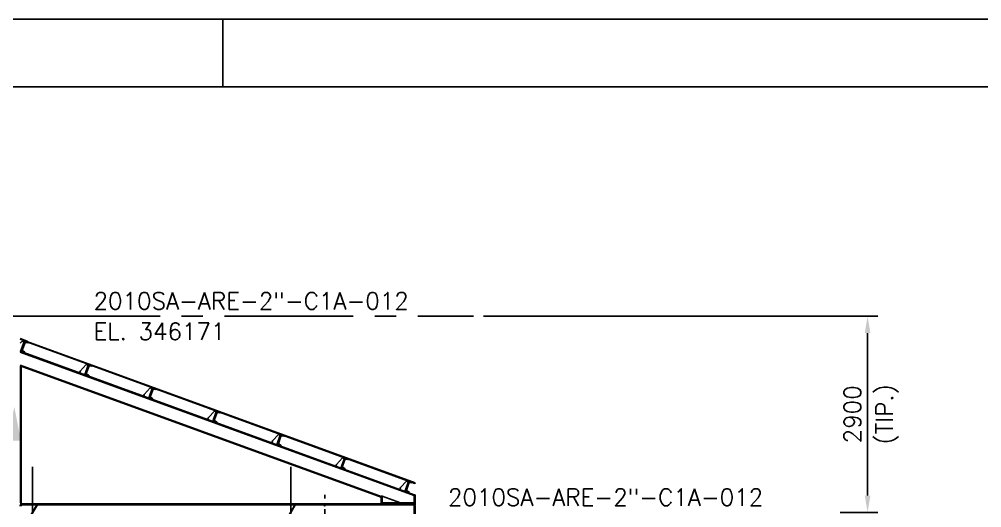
# Model space of a CAD drawing. Header units: millimetres. Extents: x 0 to 42050, y 0 to 29700.
# Drawn here: x 15520 to 22635, y 26092 to 29700 of the extents above; entities that cross this region are included whole.
import ezdxf
from ezdxf.enums import TextEntityAlignment as Align

# ---------------------------------------------------------------- set-up
doc = ezdxf.new("R2010")
doc.units = ezdxf.units.MM
doc.header["$LTSCALE"] = 50
doc.linetypes.add('CENTER2', pattern=[28.575, 19.05, -3.175, 3.175, -3.175])
doc.linetypes.add('HIDDEN2', pattern=[4.7625, 3.175, -1.5875])
for name, color, linetype in [('ESTRUTURA EXISTENTE', 7, 'Continuous'), ('FRL2', 2, 'Continuous'), ('FRL6', 8, 'Continuous'), ('FRL7', 7, 'Continuous'), ('FRR120', 5, 'Continuous'), ('FRR140', 5, 'Continuous'), ('FRR175', 1, 'Continuous'), ('FRR80', 3, 'Continuous'), ('TC1', 8, 'CENTER2'), ('TDM', 2, 'Continuous'), ('TFLUXO', 7, 'Continuous'), ('TR100', 3, 'Continuous')]:
    doc.layers.add(name, color=color, linetype=linetype)
doc.layers.add('HIDDEN', color=8, linetype='HIDDEN2', transparency=0.4)
doc.layers.add('SUP.IND', color=4, linetype='Continuous', lineweight=30)
doc.styles.add('R120', font='simplex.shx', dxfattribs={"height": 30})
doc.styles.add('R140', font='simplex.shx', dxfattribs={"height": 35})
doc.styles.add('R80', font='simplex.shx', dxfattribs={"height": 20})
doc.styles.add('TR100', font='simplex.shx')
doc.dimstyles.new('SEG-S-50x100', dxfattribs={"dimscale": 50, "dimtxt": 2.5, "dimasz": 2.5, "dimexe": 1.5, "dimexo": 1.5, "dimgap": 1, "dimtad": 1, "dimdec": 0, "dimlfac": 2, "dimtxsty": 'TR100', "dimcen": 2.5, "dimclrd": 256, "dimclre": 256, "dimclrt": 3, "dimadec": 0, "dimazin": 0, "dimtfac": 1, "dimtdec": 0, "dimtmove": 0, "dimatfit": 3, "dimfxl": 0, "dimarcsym": 0})

# ---------------------------------------------------------------- blocks, each defined once
blk = doc.blocks.new('A1')
at = {"layer": 'FRL2'}
blk.add_line((340.5, 594), (340.5, 584), dxfattribs=at)
at = {"layer": 'FRL6', "linetype": 'Continuous'}
blk.add_line((25, 584), (831, 584), dxfattribs=at)
at = {"layer": 'FRL7', "linetype": 'Continuous'}
blk.add_line((0, 594), (841, 594), dxfattribs=at)
at = {"layer": 'FRR120', "style": 'R120'}
for tag, p in [('FASE_DO_PROJETO', (659, 46.29)), ('ÁREA_E/OU_SUBÁREA', (659, 40.79)), ('TÍTULO_DO_DESENHO', (659, 35.29)), ('SUBTÍTULO_1_DO_DESENHO', (659, 29.79)), ('SUBTÍTULO_2_DO_DESENHO', (659, 24.29))]:
    blk.add_attdef(tag, p, '', height=3, dxfattribs=at)
at = {"layer": 'FRR140', "style": 'R140', "width": 0.91}
for tag, p in [('NÚMERO_DA_CONTRATADA', (687.72, 12.6)), ('NUMERO_VALE', (752.89, 12.6))]:
    blk.add_attdef(tag, p, '', height=3.5, dxfattribs=at)
for tag, p in [('ESCALA', (671, 14.35)), ('REVISÃO', (823.5, 14.68))]:
    blk.add_attdef(tag, text='', height=3.5, dxfattribs=at).set_placement(p, align=Align.MIDDLE)
at = {"layer": 'FRR175', "style": 'R120'}
for tag, p in [('CLASSIFICAÇÃO', (811.83, 67.73)), ('PROJETO', (716.31, 53.59)), ('N_PROJ_SE', (793.5, 53.59)), ('N_CONTRATO', (796.97, 47.3))]:
    blk.add_attdef(tag, text='', height=3, dxfattribs=at).set_placement(p, align=Align.MIDDLE_CENTER)
at = {"layer": 'FRR80', "style": 'R80'}
for p in [(492.61, 76.08), (492.61, 70.38), (492.61, 64.68), (492.61, 58.98), (492.61, 53.28), (492.61, 47.58), (492.61, 41.88), (492.61, 36.18)]:
    blk.add_attdef('DESCRIÇÃO_DA_REVISÃO', p, '', height=2, dxfattribs=at)
for tag, p in [('8A_REV', (476, 77.07)), ('EMIS.', (486, 77.07)), ('PROJ.', (585, 77.07)), ('DES.', (597, 77.07)), ('VER.', (609, 77.07)), ('APR.', (621, 77.07)), ('AUT.', (633.01, 77.07)), ('7A_REV', (476, 71.37)), ('EMIS.', (486, 71.37)), ('PROJ.', (585, 71.37)), ('DES.', (597, 71.37)), ('VER.', (609, 71.37)), ('APR.', (621, 71.37)), ('AUT.', (633.01, 71.37)), ('6A_REV', (476, 65.67)), ('EMIS.', (486, 65.67)), ('PROJ.', (585, 65.67)), ('DES.', (597, 65.67)), ('VER.', (609, 65.67)), ('APR.', (621, 65.67)), ('AUT.', (633.01, 65.67)), ('5A_REV', (476, 59.97)), ('EMIS.', (486, 59.97)), ('PROJ.', (585, 59.97)), ('DES.', (597, 59.97)), ('VER.', (609, 59.97)), ('APR.', (621, 59.97)), ('AUT.', (633.01, 59.97)), ('4A_REV', (476, 54.27)), ('EMIS.', (486, 54.27)), ('PROJ.', (585, 54.27)), ('DES.', (597, 54.27)), ('VER.', (609, 54.27)), ('APR.', (621, 54.27)), ('AUT.', (633.01, 54.27)), ('3A_REV', (476, 48.57)), ('EMIS.', (486, 48.57)), ('PROJ.', (585, 48.57)), ('DES.', (597, 48.57)), ('VER.', (609, 48.57)), ('APR.', (621, 48.57)), ('AUT.', (633.01, 48.57)), ('2A_REV', (476, 42.87)), ('EMIS.', (486, 42.87)), ('PROJ.', (585, 42.87)), ('DES.', (597, 42.87)), ('VER.', (609, 42.87)), ('APR.', (621, 42.87)), ('AUT.', (633.01, 42.87)), ('1a_REV', (476, 37.17)), ('EMIS.', (486, 37.17)), ('PROJ.', (585, 37.17)), ('DES.', (597, 37.17)), ('VER.', (609, 37.17)), ('APR.', (621, 37.17)), ('AUT.', (633.01, 37.17))]:
    blk.add_attdef(tag, text='', height=2, dxfattribs=at).set_placement(p, align=Align.MIDDLE)
at = {"layer": 'FRR80', "style": 'R80', "width": 0.85}
for p in [(648, 77.07), (648, 71.37), (648, 65.67), (648, 59.97), (648, 54.27), (648, 48.57), (648, 42.87), (648, 37.17)]:
    blk.add_attdef('DATA', text='', height=2, dxfattribs=at).set_placement(p, align=Align.MIDDLE)
blk = doc.blocks.new('A$Cf3f43122')
at = {"layer": 'TC1'}
blk.add_line((17876, 10490), (17376, 10490), dxfattribs=at)
blk = doc.blocks.new('A$C18ef6fce')
at = {"layer": 'ESTRUTURA EXISTENTE'}
for p, q in [((17714, 10090), (17744, 10123)), ((17772, 10113), (17720, 9970)), ((17729, 9967), (17781, 10110)), ((17744, 10123), (17772, 10113)), ((17781, 10110), (17772, 10113)), ((17784, 10118), (17776, 10096)), ((17830, 10102), (17784, 10118)), ((23538, 7852), (17714, 9972)), ((17720, 9970), (17729, 9967)), ((17741, 10002), (17732, 9975)), ((17732, 9975), (17778, 9958)), ((17775, 10095), (17741, 10002)), ((17742, 9989), (17746, 10000)), ((17777, 9965), (17745, 9983)), ((17746, 10000), (17780, 10093)), ((17776, 10096), (17775, 10095)), ((17780, 10093), (17781, 10094)), ((17781, 10094), (17783, 10101)), ((17789, 10104), (17825, 10097)), ((17829, 10099), (17830, 10102)), ((23538, 7841), (17714, 9961)), ((17778, 9958), (17779, 9961)), ((23051, 7826), (17714, 9769)), ((17716, 9757), (17714, 9758)), ((23051, 7816), (17714, 9758)), ((17726, 9754), (17716, 9757)), ((17716, 7734), (17716, 9757)), ((17726, 7734), (17726, 9754)), ((18591, 9653), (18602, 9681)), ((18602, 9681), (18691, 9779)), ((18719, 9768), (18667, 9625)), ((18676, 9622), (18728, 9765)), ((18722, 9750), (18688, 9657)), ((18691, 9779), (18719, 9768)), ((18693, 9655), (18727, 9748)), ((18728, 9765), (18719, 9768)), ((18723, 9751), (18722, 9750)), ((18731, 9774), (18723, 9751)), ((18727, 9749), (18730, 9756)), ((18727, 9748), (18727, 9749)), ((18777, 9757), (18731, 9774)), ((18735, 9759), (18772, 9752)), ((18776, 9754), (18777, 9757)), ((18667, 9625), (18676, 9622)), ((18688, 9657), (18679, 9630)), ((18679, 9630), (18724, 9614)), ((18689, 9645), (18693, 9655)), ((18724, 9620), (18691, 9639)), ((18724, 9614), (18725, 9617)), ((19548, 9336), (19637, 9434)), ((19666, 9424), (19613, 9281)), ((19622, 9277), (19674, 9421)), ((19669, 9406), (19635, 9312)), ((19637, 9434), (19666, 9424)), ((19640, 9311), (19674, 9404)), ((19674, 9421), (19666, 9424)), ((19678, 9429), (19669, 9407)), ((19669, 9407), (19669, 9406)), ((19674, 9405), (19676, 9411)), ((19674, 9404), (19674, 9405)), ((19723, 9412), (19678, 9429)), ((19682, 9415), (19719, 9408)), ((19722, 9410), (19723, 9412)), ((19538, 9308), (19548, 9336)), ((19613, 9281), (19622, 9277)), ((19635, 9312), (19625, 9286)), ((19625, 9286), (19671, 9269)), ((19636, 9300), (19640, 9311)), ((19671, 9276), (19638, 9294)), ((19671, 9269), (19672, 9272)), ((20485, 8963), (20495, 8992)), ((20495, 8992), (20584, 9089)), ((20612, 9079), (20560, 8936)), ((20569, 8933), (20621, 9076)), ((20582, 8968), (20572, 8941)), ((20616, 9061), (20582, 8968)), ((20583, 8956), (20587, 8966)), ((20584, 9089), (20612, 9079)), ((20587, 8966), (20621, 9059)), ((20621, 9076), (20612, 9079)), ((20624, 9084), (20616, 9062)), ((20616, 9062), (20616, 9061)), ((20621, 9060), (20623, 9067)), ((20621, 9059), (20621, 9060)), ((20670, 9068), (20624, 9084)), ((20629, 9070), (20666, 9063)), ((20669, 9065), (20670, 9068)), ((20560, 8936), (20569, 8933)), ((20572, 8941), (20618, 8925)), ((20618, 8931), (20585, 8950)), ((20618, 8925), (20619, 8927)), ((21442, 8647), (21531, 8745)), ((21559, 8735), (21507, 8591)), ((21516, 8588), (21568, 8731)), ((21563, 8716), (21529, 8623)), ((21530, 8611), (21568, 8716)), ((21531, 8745), (21559, 8735)), ((21568, 8731), (21559, 8735)), ((21571, 8740), (21563, 8717)), ((21563, 8717), (21563, 8716)), ((21568, 8716), (21570, 8722)), ((21617, 8723), (21571, 8740)), ((21576, 8725), (21613, 8718)), ((21616, 8720), (21617, 8723)), ((21432, 8619), (21442, 8647)), ((21507, 8591), (21516, 8588)), ((21529, 8623), (21519, 8597)), ((21519, 8597), (21565, 8580)), ((21565, 8586), (21532, 8605)), ((21565, 8580), (21566, 8583)), ((22389, 8302), (22478, 8400)), ((22478, 8400), (22506, 8390)), ((22379, 8274), (22389, 8302)), ((22506, 8390), (22454, 8247)), ((22463, 8244), (22515, 8387)), ((22475, 8279), (22466, 8252)), ((22509, 8372), (22475, 8279)), ((22476, 8266), (22514, 8371)), ((22511, 8242), (22479, 8260)), ((22515, 8387), (22506, 8390)), ((22510, 8373), (22509, 8372)), ((22518, 8395), (22510, 8373)), ((22514, 8371), (22517, 8377)), ((22564, 8379), (22518, 8395)), ((22522, 8381), (22559, 8374)), ((22563, 8376), (22564, 8379)), ((22454, 8247), (22463, 8244)), ((22466, 8252), (22512, 8235)), ((22512, 8235), (22513, 8238)), ((23336, 7958), (23424, 8056)), ((23453, 8045), (23401, 7902)), ((23409, 7899), (23462, 8042)), ((23456, 8027), (23422, 7934)), ((23423, 7922), (23461, 8026)), ((23424, 8056), (23453, 8045)), ((23462, 8042), (23453, 8045)), ((23465, 8051), (23456, 8028)), ((23456, 8028), (23456, 8027)), ((23461, 8026), (23464, 8033)), ((23511, 8034), (23465, 8051)), ((23469, 8036), (23506, 8029)), ((23509, 8031), (23511, 8034)), ((23051, 7826), (23051, 7837)), ((23051, 7837), (23051, 7837)), ((23073, 7829), (23051, 7837)), ((23064, 7817), (23064, 7832)), ((23334, 7734), (23064, 7832)), ((23325, 7930), (23336, 7958)), ((23401, 7902), (23409, 7899)), ((23422, 7934), (23413, 7907)), ((23413, 7907), (23458, 7891)), ((23458, 7897), (23425, 7916)), ((23458, 7891), (23459, 7894)), ((23538, 7852), (23551, 7852)), ((23538, 7734), (23538, 7852)), ((23551, 7852), (23551, 7734)), ((17713, 7705), (17726, 7705)), ((17713, 7682), (17713, 7705)), ((17726, 7734), (17714, 7734)), ((20045, 7718), (17714, 7718)), ((20045, 7705), (17714, 7705)), ((17726, 7734), (17716, 7734)), ((17726, 7734), (17726, 7718)), ((17726, 7705), (17726, 7682)), ((23041, 7718), (20045, 7718)), ((23051, 7705), (20045, 7705)), ((22132, 7708), (22132, 7718)), ((22132, 7708), (22132, 7705)), ((22212, 7695), (22212, 7705)), ((22212, 7690), (22212, 7695)), ((22219, 7690), (22212, 7690)), ((22212, 7690), (22212, 7682)), ((22219, 7705), (22219, 7695)), ((22219, 7695), (22219, 7690)), ((22219, 7682), (22219, 7690)), ((22299, 7718), (22299, 7708)), ((22299, 7705), (22299, 7708)), ((23041, 7718), (23051, 7708)), ((23051, 7816), (23051, 7826)), ((23064, 7817), (23051, 7817)), ((23051, 7817), (23051, 7734)), ((23051, 7734), (23051, 7718)), ((23246, 7734), (23051, 7734)), ((23051, 7718), (23246, 7718)), ((23051, 7718), (23051, 7708)), ((23246, 7718), (23051, 7718)), ((23051, 7708), (23051, 7705)), ((23051, 7705), (23051, 7702)), ((23051, 7702), (23051, 7695)), ((23051, 7702), (23246, 7702)), ((23051, 7695), (23051, 7695)), ((23064, 7734), (23064, 7817)), ((23246, 7718), (23246, 7734)), ((23246, 7734), (23551, 7734)), ((23551, 7718), (23246, 7718)), ((23246, 7718), (23551, 7718)), ((23246, 7702), (23246, 7718)), ((23538, 7702), (23246, 7702)), ((23538, 7734), (23551, 7734)), ((23541, 7702), (23538, 7702)), ((23538, 7408), (23538, 7702)), ((23551, 7702), (23541, 7702)), ((23551, 7692), (23541, 7702)), ((23551, 7734), (23551, 7718)), ((23551, 7718), (23551, 7702)), ((23551, 7692), (23551, 7408))]:
    blk.add_line(p, q, dxfattribs=at)
blk.add_lwpolyline([(17714, 10153), (17816, 10116), (17818, 10121), (17714, 10159)], dxfattribs=at)
blk.add_lwpolyline([(23553, 8028), (17758, 10137), (17756, 10130), (23550, 8021)], close=True, dxfattribs=at)
for centre, radius, start, end in [((17747, 9988), 5, 160, 240.5), ((17776, 9962), 3, 340, 60.5), ((17788, 10099), 5, 79.5, 160), ((17826, 10100), 3, 259.5, 340), ((18734, 9754), 5, 79.5, 160), ((18773, 9755), 3, 259.5, 340), ((18694, 9643), 5, 160, 240.5), ((18723, 9618), 3, 340, 60.5), ((19681, 9410), 5, 79.5, 160), ((19720, 9411), 3, 259.5, 340), ((19641, 9298), 5, 160, 240.5), ((19669, 9273), 3, 340, 60.5), ((20628, 9065), 5, 79.5, 160), ((20666, 9066), 3, 259.5, 340), ((20588, 8954), 5, 160, 240.5), ((20616, 8928), 3, 340, 60.5), ((21575, 8720), 5, 79.5, 160), ((21613, 8721), 3, 259.5, 340), ((21534, 8609), 5, 160, 240.5), ((21563, 8584), 3, 340, 60.5), ((22481, 8265), 5, 160, 240.5), ((22522, 8376), 5, 79.5, 160), ((22560, 8377), 3, 259.5, 340), ((22510, 8239), 3, 340, 60.5), ((23468, 8031), 5, 79.5, 160), ((23507, 8032), 3, 259.5, 340), ((23428, 7920), 5, 160, 240.5), ((23457, 7895), 3, 340, 60.5), ((22202, 7695), 9.8, 0, 90), ((22229, 7695), 9.8, 90, 179.9649), ((22229, 7695), 9.8, 179.9649, 180)]:
    blk.add_arc(centre, radius, start, end, dxfattribs=at)
at = {"layer": 'HIDDEN'}
for p, q in [((17734, 10008), (17747, 10003)), ((17739, 10021), (17752, 10016)), ((17759, 10079), (17773, 10074)), ((17764, 10092), (17778, 10087)), ((18706, 9734), (18720, 9729)), ((18711, 9747), (18725, 9742)), ((18681, 9664), (18694, 9659)), ((18685, 9677), (18699, 9672)), ((19658, 9403), (19671, 9398)), ((19627, 9319), (19641, 9314)), ((19632, 9332), (19646, 9327)), ((19653, 9389), (19667, 9384)), ((20574, 8974), (20588, 8969)), ((20579, 8987), (20593, 8982)), ((20600, 9045), (20613, 9040)), ((20605, 9058), (20618, 9053)), ((21547, 8700), (21560, 8695)), ((21551, 8713), (21565, 8708)), ((21521, 8630), (21535, 8625)), ((21526, 8643), (21539, 8638)), ((22468, 8285), (22481, 8280)), ((22472, 8298), (22486, 8293)), ((22493, 8356), (22507, 8351)), ((22498, 8369), (22512, 8364)), ((23440, 8011), (23454, 8006)), ((23445, 8024), (23459, 8019)), ((23079, 7827), (23073, 7829)), ((23414, 7941), (23428, 7936)), ((23419, 7954), (23433, 7949)), ((17726, 7695), (17713, 7695)), ((23051, 7695), (23051, 7695)), ((23295, 7734), (23295, 7702)), ((23317, 7734), (23317, 7702)), ((23480, 7734), (23480, 7702)), ((23502, 7734), (23502, 7702)), ((23541, 7702), (23541, 7702))]:
    blk.add_line(p, q, dxfattribs=at)
at = {"layer": 'TC1'}
blk.add_line((22216, -774), (22216, 7850), dxfattribs=at)
blk = doc.blocks.new('A$C6f4cfda9')
blk.add_blockref('A$Cf3f43122', (-6390, -2403))
at = {"layer": 'TDM'}
blk.add_blockref('A$C18ef6fce', (-6390, -2404), dxfattribs=at)
blk = doc.blocks.new('*D98')
at = {"layer": 'Defpoints', "color": 0}
for p in [(18877.1, 27507), (21791.2, 27507), (21514.1, 26056.9)]:
    blk.add_point(p, dxfattribs=at)
at = {"layer": 'TDM', "lineweight": -2}
for p, q in [((18952.1, 27507), (21866.2, 27507)), ((21791.2, 26181.9), (21791.2, 27382)), ((21589.1, 26056.9), (21866.2, 26056.9))]:
    blk.add_line(p, q, dxfattribs=at)
at = {"layer": 'TDM'}
for points in [[(21770.3, 27382), (21812, 27382), (21791.2, 27507)], [(21770.3, 26181.9), (21812, 26181.9), (21791.2, 26056.9)]]:
    blk.add_solid(points, dxfattribs=at)
at = {"layer": 'TDM', "color": 3, "char_height": 125, "attachment_point": 5, "rotation": 90, "style": 'TR100'}
for s, insert in [('2900', (21678.7, 26782)), ('(TIP.)', (21936.4, 26782))]:
    blk.add_mtext(s, dxfattribs=dict(at, insert=insert))
blk = doc.blocks.new('ST.APOIO')
at = {"layer": 'SUP.IND'}
blk.add_line((-0.75, -1.3), (0.75, 1.3), dxfattribs=at)
at = {"layer": 'TC1'}
blk.add_line((0, -6.75), (0, 6.75), dxfattribs=at)

msp = doc.modelspace()

# ---------------------------------------------------------------- linework, layer by layer
at = {"layer": 'TC1'}
msp.add_line((15607.83, 27507), (18877.09, 27507), dxfattribs=at)
at = {"layer": 'TFLUXO'}
msp.add_solid([(15532.83, 26586.7), (15482.83, 26836.7), (15432.83, 26586.7)], dxfattribs=at)

# ---------------------------------------------------------------- block references
at = {"xscale": 50, "yscale": 50, "zscale": 50}
for name, p in [('A1', (0, 0)), ('ST.APOIO', (15618.58, 26056.94)), ('ST.APOIO', (17527.83, 26056.94))]:
    msp.add_blockref(name, p, dxfattribs=at)
at = {"layer": 'TDM', "xscale": 0.5, "yscale": 0.5, "zscale": 0.5}
msp.add_blockref('A$C6f4cfda9', (9865.1, 23463.55), dxfattribs=at)

# ---------------------------------------------------------------- texts
at = {"layer": 'TR100', "style": 'TR100'}
for s, p in [('2010SA-ARE-2"-C1A-012', (16069.17, 27557)), ('EL. 346171', (16069.17, 27332)), ('2010SA-ARE-2"-C1A-012', (18689.12, 26106.94))]:
    msp.add_text(s, height=125, dxfattribs=at).set_placement(p)

# ---------------------------------------------------------------- dimensions: what is measured, and where the dimension line sits
at = {"layer": 'TDM'}
dim = msp.add_linear_dim(base=(21791.18, 27507), p1=(21514.07, 26056.94), p2=(18877.09, 27507), angle=90, text='<>\\X(TIP.)', dimstyle='SEG-S-50x100', dxfattribs=at)
dim.commit()
dim.dimension.update_dxf_attribs({"geometry": '*D98', "text_midpoint": (21791.18, 26781.97)})

doc.saveas('drawing.dxf')
